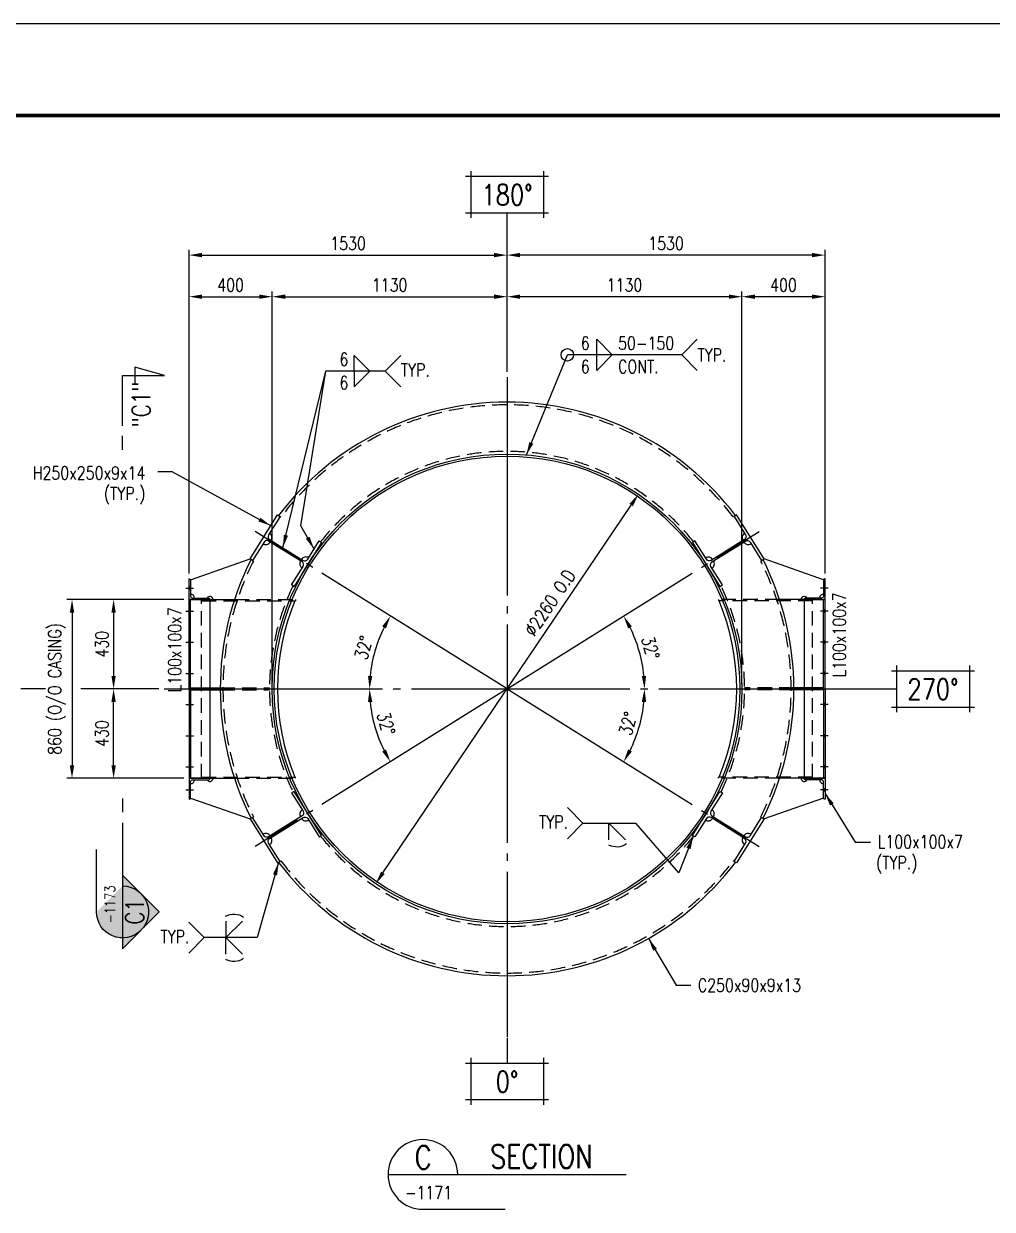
# Model space of a CAD drawing. Header units: millimetres. Extents: x 0 to 134087, y -49114 to 20834.
# Drawn here: x 50003 to 54663, y -20612 to -14908 of the extents above; entities that cross this region are included whole.
import ezdxf
from ezdxf.enums import TextEntityAlignment as Align

# ---------------------------------------------------------------- set-up
doc = ezdxf.new("R2010")
doc.units = ezdxf.units.MM
doc.header["$LTSCALE"] = 35
doc.linetypes.add('JNK-CENTER', pattern=[34, 30, -1.5, 1, -1.5])
doc.linetypes.add('JNK-HIDDEN', pattern=[3, 2, -1])
for name, color, linetype in [('CEN-R', 1, 'JNK-CENTER'), ('CON-C', 4, 'Continuous'), ('CON-G', 3, 'Continuous'), ('CON-W', 7, 'Continuous'), ('CON-Y', 2, 'Continuous'), ('Dim-W', 7, 'Continuous'), ('HID-Y', 2, 'JNK-HIDDEN'), ('HL', 7, 'Continuous'), ('STL-OBJT', 7, 'Continuous'), ('TXT-Y', 2, 'Continuous'), ('TXTT-C', 4, 'Continuous')]:
    doc.layers.add(name, color=color, linetype=linetype)
doc.styles.add('SIMPLEX', font='simplex.shx', dxfattribs={"width": 0.8})
doc.dimstyles.new('DIM25', dxfattribs={"dimscale": 25, "dimtxt": 2.5, "dimasz": 2.5, "dimexe": 1, "dimexo": 1, "dimgap": 1, "dimtad": 1, "dimdec": 1, "dimdsep": 46, "dimtxsty": 'SIMPLEX', "dimcen": 0, "dimclrt": 2, "dimazin": 2, "dimtfac": 1, "dimtdec": 1, "dimtix": 1, "dimtmove": 2, "dimatfit": 0, "dimfxl": 0.18, "dimtolj": 1, "dimtzin": 0, "dimarcsym": 0})

# ---------------------------------------------------------------- blocks, each defined once
blk = doc.blocks.new('TITLE')
at = {"color": 7}
blk.add_line((841, 594.8536585365848), (0, 594.8536585365848), dxfattribs=at)
at = {"color": 7, "const_width": 0.7073170731707307}
blk.add_lwpolyline([(823.3170731707312, 577.1707317073162), (27.93902439025055, 577.1707317073162)], dxfattribs=at)
blk = doc.blocks.new('weld-sy6')
blk.add_lwpolyline([(0, -3.2), (0, 0), (3.2, -3.2)])
blk.add_arc((1.532354754999237, -1.190844756525721), 3.356052541206637, 242.2166606536714, 304.6400764640384)
blk = doc.blocks.new('NORTH-AG')
at = {"layer": 'CON-Y'}
for p, q in [((-8, 3.5), (8, 3.5)), ((-6.999999999999996, 4.5), (-6.999999999999996, -4.5)), ((7.000000000000007, 4.500000000000002), (7, -4.5)), ((-8, -3.499999999999999), (8, -3.5))]:
    blk.add_line(p, q, dxfattribs=at)
at = {"layer": 'CON-C', "style": 'SIMPLEX', "width": 0.8}
blk.add_attdef('0', text='', height=4, dxfattribs=at).set_placement((0, -2.06), align=Align.CENTER)
blk = doc.blocks.new('SECTITLE')
at = {"layer": 'CON-G'}
for p, q in [((-1.7, 0), (44.09999999999997, 0)), ((4.999999999999999, -6.7), (20.85999999999999, -6.7))]:
    blk.add_line(p, q, dxfattribs=at)
blk.add_arc((5, 0), 6.7, 0, 270, dxfattribs=at)
at = {"layer": 'CON-C', "style": 'SIMPLEX', "width": 0.8}
for tag, p in [('A', (5.060000000000002, 1.039999999999964)), ('ELEVATION', (27.83000000000001, 1.22))]:
    blk.add_attdef(tag, text='', height=4.5, dxfattribs=at).set_placement(p, align=Align.CENTER)
at = {"layer": 'CON-Y', "style": 'SIMPLEX', "width": 0.8}
blk.add_attdef('H0000-0000', (1.539999999999953, -4.720000000000033), '', height=2.5, dxfattribs=at)
blk.add_attdef('SCALE', text='', height=2.5, dxfattribs=at).set_placement((44.90000000000001, -3.72), align=Align.RIGHT)
blk = doc.blocks.new('SECMARK3')
at = {"layer": 'CON-Y'}
h = blk.add_hatch(color=256, dxfattribs=at)
edge = h.paths.add_edge_path()
edge.add_line((14.75559885480128, -4.618527782440651e-14), (18.29113276073392, -3.535533905932771))
edge.add_arc((21.82666666666668, -4.685141163918161e-14), 5, 179.9999999999996, 224.9999999999998, ccw=False)
edge.add_line((16.82666666666668, -1.448670973532845e-14), (14.75559885480128, -4.618527782440651e-14))
edge = h.paths.add_edge_path()
edge.add_arc((21.82666666666668, -4.618527782440651e-14), 5, 179.9999999999996, 450)
h = blk.add_hatch(color=256, dxfattribs=at)
edge = h.paths.add_edge_path()
edge.add_line((28.89773447853207, -4.618527782440651e-14), (26.82666666666668, -4.2237748849338e-14))
edge.add_arc((21.82666666666668, -4.418687638008123e-14), 5, -44.99999999999977, 0, ccw=False)
edge.add_line((25.36220057259942, -3.535533905932772), (28.89773447853207, -4.618527782440651e-14))
h = blk.add_hatch(color=256, dxfattribs=at)
edge = h.paths.add_edge_path()
edge.add_line((21.82666666666668, -7.071067811865486), (25.36220057259942, -3.535533905932772))
edge.add_arc((21.82666666666668, -4.796163466380676e-14), 4.999999999999998, 224.9999999999998, 315.0000000000002, ccw=False)
edge.add_line((18.29113276073392, -3.535533905932771), (21.82666666666668, -7.071067811865486))
at = {"layer": 'CON-C'}
blk.add_line((0, 0), (2.633333333333308, 0), dxfattribs=at)
blk.add_lwpolyline([(4.666666666666639, 0), (28.89773447853207, -4.618527782440651e-14), (21.82666666666668, -7.071067811865486), (14.75559885480128, -4.618527782440651e-14)], dxfattribs=at)
at = {"layer": 'CON-Y'}
blk.add_line((21.82666666666668, 4.999999999999954), (9.823333333333341, 4.999999999999954), dxfattribs=at)
blk.add_arc((21.82666666666668, -4.618527782440651e-14), 5, 179.9999999999996, 90.00000000000001, dxfattribs=at)
at = {"layer": 'CON-C', "style": 'SIMPLEX', "width": 0.8}
blk.add_attdef('TAG', text='', height=3.5, dxfattribs=at).set_placement((21.80333333333334, -4.080000000000055), align=Align.CENTER)
at = {"layer": 'CON-Y', "style": 'SIMPLEX', "width": 0.8}
blk.add_attdef('H0000-0000', text='', height=2, dxfattribs=at).set_placement((24.52333333333334, 1.419999999999941), align=Align.RIGHT)
blk = doc.blocks.new('SECMARK2')
at = {"layer": 'TXTT-C'}
blk.add_line((0, 0), (-2.71666666666666, 0), dxfattribs=at)
blk.add_lwpolyline([(-4.666666666666639, 0), (-14.31666666666667, 0), (-14.31666666666667, 8.049999999999974), (-15.93333333333333, 2.383333333333345), (-12.6333333333333, 2.383333333333345)], dxfattribs=at)
at = {"layer": 'TXTT-C', "style": 'SIMPLEX', "width": 1.17}
blk.add_attdef('TAG', text='', height=3.5, dxfattribs=at).set_placement((-7.819999999999993, 1.360000000000057), align=Align.CENTER)
blk = doc.blocks.new('*D1166')
at = {"layer": 'DEFPOINTS', "color": 0, "transparency": 16777216}
for p in [(51115.68550919569, -17350.7292126664), (51712.1249496792, -17867.82726154416), (50678.39428669936, -18108.51376051983), (52328.39428669939, -18108.51376051984), (53978.39428669943, -18108.51376051984)]:
    blk.add_point(p, dxfattribs=at)
at = {"layer": 'Dim-W', "color": 0, "lineweight": -2, "transparency": 16777216}
blk.add_arc((52328.39428669939, -18108.51376051984), 661.6025140070665, 153.4146092726681, 174.5853907273337, dxfattribs=at)
at = {"layer": 'Dim-W', "color": 0, "transparency": 16777216}
for points in [[(51727.65937529493, -17807.32949592039), (51745.82878480934, -17817.52264733081), (51767.32353428339, -17757.91784308239)], [(51680.14892533559, -18046.57553792902), (51659.33884489298, -18045.59150045503), (51666.79177269233, -18108.51376051983)]]:
    blk.add_solid(points, dxfattribs=at)
at = {"layer": 'Dim-W', "color": 2, "transparency": 16777216, "insert": (51638.35016165137, -17910.64679169235), "char_height": 62.5, "attachment_point": 5, "rotation": 74.00000000000102, "style": 'SIMPLEX'}
blk.add_mtext('\\A1;32°', dxfattribs=at)
blk = doc.blocks.new('*D1167')
at = {"layer": 'DEFPOINTS', "color": 0, "transparency": 16777216}
for p in [(50678.39428669936, -18108.51376051983), (52328.39428669939, -18108.51376051983), (53978.39428669941, -18108.51376051983), (51678.22383627174, -18230.97302693616), (51115.68550919567, -18866.29830837327)]:
    blk.add_point(p, dxfattribs=at)
at = {"layer": 'Dim-W', "color": 0, "lineweight": -2, "transparency": 16777216}
blk.add_arc((52328.39428669939, -18108.51376051983), 661.6025140071037, 185.414609272666, 206.5853907273319, dxfattribs=at)
at = {"layer": 'Dim-W', "color": 0, "transparency": 16777216}
for points in [[(51659.33884489295, -18171.43602058463), (51680.14892533555, -18170.45198311064), (51666.79177269229, -18108.51376051983)], [(51745.8287848093, -18399.50487370887), (51727.6593752949, -18409.69802511929), (51767.32353428335, -18459.10967795729)]]:
    blk.add_solid(points, dxfattribs=at)
at = {"layer": 'Dim-W', "color": 2, "transparency": 16777216, "insert": (51746.49210244439, -18275.37152681792), "char_height": 62.5, "attachment_point": 5, "rotation": 285.999999999999, "style": 'SIMPLEX'}
blk.add_mtext('\\A1;32°', dxfattribs=at)
blk = doc.blocks.new('*D1168')
at = {"layer": 'DEFPOINTS', "color": 0, "transparency": 16777216}
for p in [(53541.10306420309, -17350.7292126664), (52978.56473712693, -17986.05449410352), (50678.39428669935, -18108.51376051983), (52328.39428669937, -18108.51376051983), (53978.39428669941, -18108.51376051983)]:
    blk.add_point(p, dxfattribs=at)
at = {"layer": 'Dim-W', "color": 0, "lineweight": -2, "transparency": 16777216}
blk.add_arc((52328.39428669938, -18108.51376051983), 661.6025140069943, 5.414609272666993, 26.58539072733103, dxfattribs=at)
at = {"layer": 'Dim-W', "color": 0, "transparency": 16777216}
for points in [[(52910.95978858938, -17817.52264733085), (52929.12919810379, -17807.32949592043), (52889.46503911533, -17757.91784308242)], [(52997.44972850572, -18045.59150045503), (52976.63964806312, -18046.57553792901), (52989.99680070638, -18108.51376051983)]]:
    blk.add_solid(points, dxfattribs=at)
at = {"layer": 'Dim-W', "color": 2, "transparency": 16777216, "insert": (53018.43841174735, -17910.64679169236), "char_height": 62.5, "attachment_point": 5, "rotation": 285.99999999999903, "style": 'SIMPLEX'}
blk.add_mtext('\\A1;32°', dxfattribs=at)
blk = doc.blocks.new('*D1169')
at = {"layer": 'DEFPOINTS', "color": 0, "transparency": 16777216}
for p in [(50678.39428669935, -18108.51376051983), (52328.39428669939, -18108.51376051983), (53978.39428669941, -18108.51376051983), (52944.66362371953, -18349.20025949549), (53541.10306420308, -18866.29830837327)]:
    blk.add_point(p, dxfattribs=at)
at = {"layer": 'Dim-W', "color": 0, "lineweight": -2, "transparency": 16777216}
blk.add_arc((52328.39428669939, -18108.51376051983), 661.6025140070159, 333.4146092726687, 354.5853907273332, dxfattribs=at)
at = {"layer": 'Dim-W', "color": 0, "transparency": 16777216}
for points in [[(52976.63964806314, -18170.45198311064), (52997.44972850574, -18171.43602058463), (52989.9968007064, -18108.51376051983)], [(52929.1291981038, -18409.69802511924), (52910.9597885894, -18399.50487370883), (52889.46503911535, -18459.10967795725)]]:
    blk.add_solid(points, dxfattribs=at)
at = {"layer": 'Dim-W', "color": 2, "transparency": 16777216, "insert": (52910.2964709543, -18275.37152681789), "char_height": 62.5, "attachment_point": 5, "rotation": 74.00000000000097, "style": 'SIMPLEX'}
blk.add_mtext('\\A1;32°', dxfattribs=at)
blk = doc.blocks.new('*D1170')
at = {"layer": 'DEFPOINTS', "color": 0, "transparency": 16777216}
for p in [(52960.47938679069, -17171.83429226909), (51696.30918660804, -19045.19322877061)]:
    blk.add_point(p, dxfattribs=at)
at = {"layer": 'Dim-W', "color": 0, "lineweight": -2, "transparency": 16777216}
blk.add_line((51731.26964568388, -18993.38573605763), (52925.51892771485, -17223.64178498208), dxfattribs=at)
at = {"layer": 'Dim-W', "color": 0, "transparency": 16777216}
for points in [[(52916.88434559602, -17217.81504180277), (52934.15350983367, -17229.46852816139), (52960.47938679069, -17171.83429226909)], [(51722.63506356505, -18987.55899287832), (51739.9042278027, -18999.21247923694), (51696.30918660804, -19045.19322877061)]]:
    blk.add_solid(points, dxfattribs=at)
at = {"layer": 'Dim-W', "color": 2, "transparency": 16777216, "insert": (52534.23029518775, -17693.31544233351), "char_height": 62.5, "attachment_point": 5, "rotation": 55.98794326650337, "style": 'SIMPLEX', "bg_fill": 3, "box_fill_scale": 1.1, "bg_fill_color": 256, "bg_fill_true_color": 13158600, "bg_fill_transparency": 0}
blk.add_mtext('\\A1;∅2260 O.D', dxfattribs=at)
blk = doc.blocks.new('*D1171')
at = {"layer": 'DEFPOINTS', "color": 0, "transparency": 16777216}
for p in [(51198.3942866994, -16221.2436926828), (50798.39428669939, -17578.51376051983), (51198.3942866994, -18108.51376051983)]:
    blk.add_point(p, dxfattribs=at)
at = {"layer": 'Dim-W', "color": 0, "lineweight": -2, "transparency": 16777216}
for p, q in [((50798.39428669939, -17553.51376051983), (50798.39428669939, -16196.2436926828)), ((51198.3942866994, -18083.51376051983), (51198.3942866994, -16196.2436926828)), ((50860.89428669939, -16221.2436926828), (51135.8942866994, -16221.2436926828))]:
    blk.add_line(p, q, dxfattribs=at)
at = {"layer": 'Dim-W', "color": 0, "transparency": 16777216}
for points in [[(50860.89428669939, -16210.82702601614), (50860.89428669939, -16231.66035934947), (50798.39428669939, -16221.2436926828)], [(51135.8942866994, -16210.82702601614), (51135.8942866994, -16231.66035934947), (51198.3942866994, -16221.2436926828)]]:
    blk.add_solid(points, dxfattribs=at)
at = {"layer": 'Dim-W', "color": 2, "transparency": 16777216, "insert": (50998.39428669939, -16164.9936926828), "char_height": 62.5, "attachment_point": 5, "style": 'SIMPLEX'}
blk.add_mtext('\\A1;400', dxfattribs=at)
blk = doc.blocks.new('*D1172')
at = {"layer": 'DEFPOINTS', "color": 0, "transparency": 16777216}
for p in [(51198.3942866994, -16221.2436926828), (52328.39428669939, -16221.2436926828), (52328.39428669939, -16608.51376051985)]:
    blk.add_point(p, dxfattribs=at)
at = {"layer": 'Dim-W', "color": 0, "lineweight": -2, "transparency": 16777216}
for p, q in [((52328.39428669939, -16583.51376051985), (52328.39428669939, -16196.2436926828)), ((51260.8942866994, -16221.2436926828), (52265.89428669939, -16221.2436926828))]:
    blk.add_line(p, q, dxfattribs=at)
at = {"layer": 'Dim-W', "color": 0, "transparency": 16777216}
for points in [[(51260.8942866994, -16210.82702601614), (51260.8942866994, -16231.66035934947), (51198.3942866994, -16221.2436926828)], [(52265.89428669939, -16210.82702601614), (52265.89428669939, -16231.66035934947), (52328.39428669939, -16221.2436926828)]]:
    blk.add_solid(points, dxfattribs=at)
at = {"layer": 'Dim-W', "color": 2, "transparency": 16777216, "insert": (51763.39428669939, -16164.9936926828), "char_height": 62.5, "attachment_point": 5, "style": 'SIMPLEX'}
blk.add_mtext('\\A1;1130', dxfattribs=at)
blk = doc.blocks.new('*D1173')
at = {"layer": 'DEFPOINTS', "color": 0, "transparency": 16777216}
for p in [(53458.39428669938, -16221.2436926828), (53858.39428669939, -17578.51376051983), (53458.39428669938, -18108.51376051983)]:
    blk.add_point(p, dxfattribs=at)
at = {"layer": 'Dim-W', "color": 0, "lineweight": -2, "transparency": 16777216}
for p, q in [((53458.39428669938, -18083.51376051983), (53458.39428669938, -16196.2436926828)), ((53858.39428669939, -17553.51376051983), (53858.39428669939, -16196.2436926828)), ((53795.89428669939, -16221.2436926828), (53520.89428669938, -16221.2436926828))]:
    blk.add_line(p, q, dxfattribs=at)
at = {"layer": 'Dim-W', "color": 0, "transparency": 16777216}
for points in [[(53520.89428669938, -16210.82702601614), (53520.89428669938, -16231.66035934947), (53458.39428669938, -16221.2436926828)], [(53795.89428669939, -16210.82702601614), (53795.89428669939, -16231.66035934947), (53858.39428669939, -16221.2436926828)]]:
    blk.add_solid(points, dxfattribs=at)
at = {"layer": 'Dim-W', "color": 2, "transparency": 16777216, "insert": (53658.39428669939, -16164.9936926828), "char_height": 62.5, "attachment_point": 5, "style": 'SIMPLEX'}
blk.add_mtext('\\A1;400', dxfattribs=at)
blk = doc.blocks.new('*D1174')
at = {"layer": 'DEFPOINTS', "color": 0, "transparency": 16777216}
for p in [(52328.39428669939, -16221.2436926828), (53458.39428669938, -16221.2436926828), (52328.39428669939, -16608.51376051985)]:
    blk.add_point(p, dxfattribs=at)
at = {"layer": 'Dim-W', "color": 0, "lineweight": -2, "transparency": 16777216}
for p, q in [((52328.39428669939, -16583.51376051985), (52328.39428669939, -16196.2436926828)), ((53395.89428669938, -16221.2436926828), (52390.89428669939, -16221.2436926828))]:
    blk.add_line(p, q, dxfattribs=at)
at = {"layer": 'Dim-W', "color": 0, "transparency": 16777216}
for points in [[(52390.89428669939, -16210.82702601614), (52390.89428669939, -16231.66035934947), (52328.39428669939, -16221.2436926828)], [(53395.89428669938, -16210.82702601614), (53395.89428669938, -16231.66035934947), (53458.39428669938, -16221.2436926828)]]:
    blk.add_solid(points, dxfattribs=at)
at = {"layer": 'Dim-W', "color": 2, "transparency": 16777216, "insert": (52893.39428669939, -16164.9936926828), "char_height": 62.5, "attachment_point": 5, "style": 'SIMPLEX'}
blk.add_mtext('\\A1;1130', dxfattribs=at)
blk = doc.blocks.new('*D1175')
at = {"layer": 'DEFPOINTS', "color": 0, "transparency": 16777216}
for p in [(52328.39428669939, -16021.2436926828), (50798.39428669939, -16221.2436926828), (52328.39428669939, -16221.2436926828)]:
    blk.add_point(p, dxfattribs=at)
at = {"layer": 'Dim-W', "color": 0, "lineweight": -2, "transparency": 16777216}
for p, q in [((50798.39428669939, -16196.2436926828), (50798.39428669939, -15996.2436926828)), ((50860.89428669939, -16021.2436926828), (52265.89428669939, -16021.2436926828)), ((52328.39428669939, -16196.2436926828), (52328.39428669939, -15996.2436926828))]:
    blk.add_line(p, q, dxfattribs=at)
at = {"layer": 'Dim-W', "color": 0, "transparency": 16777216}
for points in [[(50860.89428669939, -16010.82702601614), (50860.89428669939, -16031.66035934947), (50798.39428669939, -16021.2436926828)], [(52265.89428669939, -16010.82702601614), (52265.89428669939, -16031.66035934947), (52328.39428669939, -16021.2436926828)]]:
    blk.add_solid(points, dxfattribs=at)
at = {"layer": 'Dim-W', "color": 2, "transparency": 16777216, "insert": (51563.39428669939, -15964.9936926828), "char_height": 62.5, "attachment_point": 5, "style": 'SIMPLEX'}
blk.add_mtext('\\A1;1530', dxfattribs=at)
blk = doc.blocks.new('*D1176')
at = {"layer": 'DEFPOINTS', "color": 0, "transparency": 16777216}
for p in [(52328.39428669939, -16021.2436926828), (52328.39428669939, -16221.2436926828), (53858.39428669939, -16221.2436926828)]:
    blk.add_point(p, dxfattribs=at)
at = {"layer": 'Dim-W', "color": 0, "lineweight": -2, "transparency": 16777216}
for p, q in [((52328.39428669939, -16196.2436926828), (52328.39428669939, -15996.2436926828)), ((53795.89428669939, -16021.2436926828), (52390.89428669939, -16021.2436926828)), ((53858.39428669939, -16196.2436926828), (53858.39428669939, -15996.2436926828))]:
    blk.add_line(p, q, dxfattribs=at)
at = {"layer": 'Dim-W', "color": 0, "transparency": 16777216}
for points in [[(52390.89428669939, -16010.82702601614), (52390.89428669939, -16031.66035934947), (52328.39428669939, -16021.2436926828)], [(53795.89428669939, -16010.82702601614), (53795.89428669939, -16031.66035934947), (53858.39428669939, -16021.2436926828)]]:
    blk.add_solid(points, dxfattribs=at)
at = {"layer": 'Dim-W', "color": 2, "transparency": 16777216, "insert": (53093.39428669939, -15964.9936926828), "char_height": 62.5, "attachment_point": 5, "style": 'SIMPLEX'}
blk.add_mtext('\\A1;1530', dxfattribs=at)
blk = doc.blocks.new('*D1177')
at = {"layer": 'DEFPOINTS', "color": 0, "transparency": 16777216}
for p in [(50798.39428669936, -17678.51376051983), (50435.19725540851, -18108.51376051983), (50678.39428669936, -18108.51376051983)]:
    blk.add_point(p, dxfattribs=at)
at = {"layer": 'Dim-W', "color": 0, "lineweight": -2, "transparency": 16777216}
for p, q in [((50773.39428669936, -17678.51376051983), (50410.19725540851, -17678.51376051983)), ((50435.19725540851, -17741.01376051983), (50435.19725540851, -18046.01376051983)), ((50653.39428669936, -18108.51376051983), (50410.19725540851, -18108.51376051983))]:
    blk.add_line(p, q, dxfattribs=at)
at = {"layer": 'Dim-W', "color": 0, "transparency": 16777216}
for points in [[(50424.78058874184, -17741.01376051983), (50445.61392207517, -17741.01376051983), (50435.19725540851, -17678.51376051983)], [(50424.78058874184, -18046.01376051983), (50445.61392207517, -18046.01376051983), (50435.19725540851, -18108.51376051983)]]:
    blk.add_solid(points, dxfattribs=at)
at = {"layer": 'Dim-W', "color": 2, "transparency": 16777216, "insert": (50378.94725540852, -17893.51376051983), "char_height": 62.5, "attachment_point": 5, "rotation": 90, "style": 'SIMPLEX'}
blk.add_mtext('\\A1;430', dxfattribs=at)
blk = doc.blocks.new('*D1178')
at = {"layer": 'DEFPOINTS', "color": 0, "transparency": 16777216}
for p in [(50435.19725540851, -18108.51376051983), (50678.39428669936, -18108.51376051983), (50798.39428669936, -18538.51376051983)]:
    blk.add_point(p, dxfattribs=at)
at = {"layer": 'Dim-W', "color": 0, "lineweight": -2, "transparency": 16777216}
for p, q in [((50653.39428669936, -18108.51376051983), (50410.19725540851, -18108.51376051983)), ((50435.19725540851, -18476.01376051983), (50435.19725540851, -18171.01376051983)), ((50773.39428669936, -18538.51376051983), (50410.19725540851, -18538.51376051983))]:
    blk.add_line(p, q, dxfattribs=at)
at = {"layer": 'Dim-W', "color": 0, "transparency": 16777216}
for points in [[(50424.78058874184, -18171.01376051983), (50445.61392207517, -18171.01376051983), (50435.19725540851, -18108.51376051983)], [(50424.78058874184, -18476.01376051983), (50445.61392207517, -18476.01376051983), (50435.19725540851, -18538.51376051983)]]:
    blk.add_solid(points, dxfattribs=at)
at = {"layer": 'Dim-W', "color": 2, "transparency": 16777216, "insert": (50378.94725540852, -18323.51376051983), "char_height": 62.5, "attachment_point": 5, "rotation": 90, "style": 'SIMPLEX'}
blk.add_mtext('\\A1;430', dxfattribs=at)
blk = doc.blocks.new('*D1179')
at = {"layer": 'DEFPOINTS', "color": 0, "transparency": 16777216}
for p in [(50798.39428669936, -17678.51376051983), (50235.1972554085, -18538.51376051983), (50798.39428669939, -18538.51376051983)]:
    blk.add_point(p, dxfattribs=at)
at = {"layer": 'Dim-W', "color": 0, "lineweight": -2, "transparency": 16777216}
for p, q in [((50773.39428669936, -17678.51376051983), (50210.1972554085, -17678.51376051983)), ((50235.1972554085, -17741.01376051983), (50235.1972554085, -18476.01376051983)), ((50773.39428669939, -18538.51376051983), (50210.1972554085, -18538.51376051983))]:
    blk.add_line(p, q, dxfattribs=at)
at = {"layer": 'Dim-W', "color": 0, "transparency": 16777216}
for points in [[(50224.78058874184, -17741.01376051983), (50245.61392207516, -17741.01376051983), (50235.1972554085, -17678.51376051983)], [(50224.78058874184, -18476.01376051983), (50245.61392207516, -18476.01376051983), (50235.1972554085, -18538.51376051983)]]:
    blk.add_solid(points, dxfattribs=at)
at = {"layer": 'Dim-W', "color": 2, "transparency": 16777216, "insert": (50162.57820778946, -18108.51376051983), "char_height": 62.5, "attachment_point": 5, "rotation": 90, "style": 'SIMPLEX'}
blk.add_mtext('\\A1;860 {\\A0;(O/O CASING)}', dxfattribs=at)

msp = doc.modelspace()

# ---------------------------------------------------------------- linework, layer by layer
msp.add_lwpolyline([(52759.95272910844, -16426.0957798833), (52834.95272910844, -16501.0957798833), (52759.95272910844, -16576.0957798833)], close=True)
at = {"layer": 'CEN-R'}
for p, q in [((52328.39428669939, -16021.2436926828), (52328.39428669939, -15917.0613500763)), ((52328.39428669939, -16608.51376051985), (52328.39428669939, -19608.51376051983)), ((52328.39428669939, -18108.51376051983), (51115.68550919568, -17350.7292126664)), ((52328.39428669939, -18108.51376051983), (53541.1030642031, -17350.7292126664)), ((50783.39428669939, -17623.51376051983), (50820.39428669939, -17623.51376051983)), ((53873.39428669939, -17623.51376051983), (53836.39428669939, -17623.51376051983)), ((50783.39428669936, -17733.51376051982), (50820.39428669936, -17733.51376051982)), ((53873.39428669942, -17733.51376051982), (53836.39428669942, -17733.51376051982)), ((50783.39428669936, -17883.5137605198), (50820.39428669936, -17883.5137605198)), ((53873.39428669942, -17883.5137605198), (53836.39428669942, -17883.5137605198)), ((50783.39428669936, -18033.51376051979), (50820.39428669936, -18033.51376051979)), ((53873.39428669942, -18033.51376051979), (53836.39428669942, -18033.51376051979)), ((50106.84665787942, -18108.51376051984), (49988.29180729762, -18108.51376051984)), ((50417.2681870939, -18108.51376051984), (50277.38311772852, -18108.51376051984)), ((50678.39428669936, -18108.51376051983), (53978.39428669942, -18108.51376051983)), ((52328.39428669939, -18108.51376051983), (51115.68550919568, -18866.29830837327)), ((52328.39428669939, -18108.51376051983), (53541.1030642031, -18866.29830837327)), ((53978.39428669942, -18108.51376051984), (54102.88814645138, -18108.51376051984)), ((50783.39428669936, -18183.51376051988), (50820.39428669936, -18183.51376051988)), ((53873.39428669942, -18183.51376051988), (53836.39428669942, -18183.51376051988)), ((50783.39428669936, -18333.51376051986), (50820.39428669936, -18333.51376051986)), ((53873.39428669942, -18333.51376051986), (53836.39428669942, -18333.51376051986)), ((50783.39428669936, -18483.51376051985), (50820.39428669936, -18483.51376051985)), ((53873.39428669942, -18483.51376051985), (53836.39428669942, -18483.51376051985)), ((50783.39428669939, -18593.51376051985), (50820.39428669939, -18593.51376051985)), ((53873.39428669939, -18593.51376051985), (53836.39428669939, -18593.51376051985)), ((52328.39428669974, -19605.76944536428), (52328.39428669974, -19783.04261977001))]:
    msp.add_line(p, q, dxfattribs=at)
at = {"layer": 'CON-G'}
for p, q in [((51236.20049537883, -17278.63803355776), (51240.2092749625, -17281.14299705816)), ((53420.58807801994, -17278.63803355776), (53416.57929843628, -17281.14299705816)), ((50805.39428669939, -17583.51376051983), (51091.84800597435, -17483.23118789762)), ((51103.72067932054, -17490.65005759688), (51107.72945890421, -17493.15502109727)), ((53553.06789407824, -17490.65005759688), (53549.05911449457, -17493.15502109727)), ((53851.39428669939, -17583.51376051983), (53564.94056742443, -17483.23118789762)), ((50798.39428669939, -17678.51376051978), (51017.09721890737, -17678.51376051979)), ((50798.39428669936, -18108.51376051983), (50798.39428669936, -17678.51376051983)), ((50805.39428669939, -18108.51376051984), (50805.39428669939, -17678.51376051983)), ((50898.39428669939, -17678.51376051983), (50898.39428669939, -18538.51376051983)), ((53858.39428669939, -17678.51376051978), (53639.69135449141, -17678.51376051979)), ((53758.39428669939, -17678.51376051983), (53758.39428669939, -18538.51376051983)), ((53851.39428669939, -18108.51376051984), (53851.39428669939, -17678.51376051983)), ((53858.39428669942, -18108.51376051983), (53858.39428669942, -17678.51376051983)), ((50798.39428669936, -18108.51376051983), (50798.39428669936, -18538.51376051983)), ((50805.39428669939, -18103.51376051983), (50948.40334470014, -18103.51376051984)), ((50805.39428669939, -18108.51376051983), (50805.39428669939, -18538.51376051984)), ((50805.39428669939, -18113.51376051984), (50948.40334470014, -18113.51376051983)), ((53851.39428669939, -18103.51376051983), (53708.38522869864, -18103.51376051984)), ((53851.39428669939, -18113.51376051984), (53708.38522869864, -18113.51376051983)), ((53851.39428669939, -18108.51376051983), (53851.39428669939, -18538.51376051984)), ((53858.39428669942, -18108.51376051983), (53858.39428669942, -18538.51376051983)), ((50798.39428669939, -18538.51376051988), (51017.09721890738, -18538.5137605199)), ((53858.39428669939, -18538.51376051988), (53639.6913544914, -18538.5137605199)), ((50805.39428669939, -18633.51376051983), (51091.84800597435, -18733.79633314205)), ((53851.39428669939, -18633.51376051983), (53564.94056742443, -18733.79633314205)), ((51103.72067932054, -18726.37746344279), (51107.72945890421, -18723.8724999424)), ((53553.06789407824, -18726.37746344279), (53549.05911449457, -18723.8724999424)), ((51236.20049537883, -18938.3894874819), (51240.2092749625, -18935.88452398151)), ((53420.58807801994, -18938.3894874819), (53416.57929843628, -18935.88452398151))]:
    msp.add_line(p, q, dxfattribs=at)
for points in [[(51303.86003001346, -17615.7110039559), (51291.98735666727, -17608.29213425664), (51347.36391977964, -17519.6711082083, 0.414213562373095), (51342.27385846886, -17497.62363044206), (51181.14472019914, -17396.93897023776, 0.414213562373095), (51159.09724243289, -17402.02903154853), (51103.72067932054, -17490.65005759688), (51091.84800597435, -17483.23118789762), (51224.32782203265, -17271.21916385851), (51236.20049537883, -17278.63803355777), (51180.82393226646, -17367.25905960612, 0.414213562373095), (51185.91399357724, -17389.30653737235), (51347.04313184697, -17489.99119757665, 0.4142135623730949), (51369.0906096132, -17484.90113626588), (51424.46717272557, -17396.28011021753), (51436.33984607176, -17403.69897991679)], [(53352.92854338532, -17615.7110039559), (53364.80121673151, -17608.29213425664), (53309.42465361914, -17519.6711082083, -0.414213562373095), (53314.51471492992, -17497.62363044206), (53475.64385319964, -17396.93897023776, -0.414213562373095), (53497.69133096588, -17402.02903154853), (53553.06789407824, -17490.65005759688), (53564.94056742443, -17483.23118789762), (53432.46075136613, -17271.21916385851), (53420.58807801995, -17278.63803355777), (53475.96464113232, -17367.25905960612, -0.414213562373095), (53470.87457982154, -17389.30653737235), (53309.74544155181, -17489.99119757665, -0.4142135623730949), (53287.69796378558, -17484.90113626588), (53232.32140067321, -17396.28011021753), (53220.44872732702, -17403.69897991679)], [(50798.39428669939, -17678.51376051983), (50798.39428669939, -17578.51376051983), (50800.39428669939, -17578.51376051983, -0.4142135623730951), (50805.39428669939, -17583.51376051983), (50805.39428669939, -17661.51376051983, 0.4142135623730949), (50815.39428669939, -17671.51376051983), (50893.39428669939, -17671.51376051983, -0.4142135623730951), (50898.39428669939, -17676.51376051983), (50898.39428669939, -17678.51376051983)], [(53858.39428669939, -17678.51376051983), (53858.39428669939, -17578.51376051983), (53856.39428669939, -17578.51376051983, 0.4142135623730951), (53851.39428669939, -17583.51376051983), (53851.39428669939, -17661.51376051983, -0.4142135623730949), (53841.39428669939, -17671.51376051983), (53763.39428669939, -17671.51376051983, 0.4142135623730951), (53758.39428669939, -17676.51376051983), (53758.39428669939, -17678.51376051983)], [(50798.39428669939, -18538.51376051983), (50798.39428669939, -18638.51376051983), (50800.39428669939, -18638.51376051983, 0.4142135623730951), (50805.39428669939, -18633.51376051983), (50805.39428669939, -18555.51376051983, -0.4142135623730949), (50815.39428669939, -18545.51376051983), (50893.39428669939, -18545.51376051983, 0.4142135623730951), (50898.39428669939, -18540.51376051983), (50898.39428669939, -18538.51376051983)], [(53858.39428669939, -18538.51376051983), (53858.39428669939, -18638.51376051983), (53856.39428669939, -18638.51376051983, -0.4142135623730951), (53851.39428669939, -18633.51376051983), (53851.39428669939, -18555.51376051983, 0.4142135623730949), (53841.39428669939, -18545.51376051983), (53763.39428669939, -18545.51376051983, -0.4142135623730951), (53758.39428669939, -18540.51376051983), (53758.39428669939, -18538.51376051983)], [(51303.86003001346, -18601.31651708376), (51291.98735666727, -18608.73538678302), (51347.36391977964, -18697.35641283137, -0.414213562373095), (51342.27385846886, -18719.4038905976), (51181.14472019914, -18820.08855080191, -0.414213562373095), (51159.09724243289, -18814.99848949113), (51103.72067932054, -18726.37746344278), (51091.84800597435, -18733.79633314205), (51224.32782203265, -18945.80835718116), (51236.20049537883, -18938.38948748189), (51180.82393226646, -18849.76846143354, -0.414213562373095), (51185.91399357724, -18827.72098366731), (51347.04313184697, -18727.03632346301, -0.4142135623730949), (51369.0906096132, -18732.12638477379), (51424.46717272557, -18820.74741082214), (51436.33984607176, -18813.32854112287)], [(53352.92854338532, -18601.31651708376), (53364.80121673151, -18608.73538678302), (53309.42465361914, -18697.35641283137, 0.414213562373095), (53314.51471492992, -18719.4038905976), (53475.64385319964, -18820.08855080191, 0.414213562373095), (53497.69133096588, -18814.99848949113), (53553.06789407824, -18726.37746344278), (53564.94056742443, -18733.79633314205), (53432.46075136613, -18945.80835718116), (53420.58807801995, -18938.38948748189), (53475.96464113232, -18849.76846143354, 0.414213562373095), (53470.87457982154, -18827.72098366731), (53309.74544155181, -18727.03632346301, 0.4142135623730949), (53287.69796378558, -18732.12638477379), (53232.32140067321, -18820.74741082214), (53220.44872732702, -18813.32854112287)]]:
    msp.add_lwpolyline(points, format="xyb", close=True, dxfattribs=at)
for radius in [1129.999999999991, 1119.999999999991]:
    msp.add_circle((52328.39428669939, -18108.51376051983), radius, dxfattribs=at)
for centre, radius, start, end in [((52328.39428669939, -18108.51376051983), 1379.999999999991, 37.19695825788725, 142.8030417421128), ((51172.34522403876, -17380.82782914461), 25, 328.0000000000268, 57.99999999991628), ((53484.44334936002, -17380.82782914461), 25, 121.9999999996197, 211.9999999999733), ((51167.57595066064, -17388.46026201003), 25, 237.9999999999163, 328.0000000000268), ((53489.21262273814, -17388.46026201003), 25, 211.9999999999733, 301.9999999996197), ((52328.39428669939, -18108.51376051983), 1379.999999999991, 153.1969582577713, 206.8030417422287), ((51355.84262800737, -17506.10233866979), 25, 148.0000000000267, 237.9999999999163), ((51360.61190138548, -17498.46990580438), 25, 57.99999999991628, 148.0000000000267), ((53296.1766720133, -17498.46990580438), 25, 31.99999999997327, 121.9999999996197), ((53300.94594539141, -17506.10233866979), 25, 301.9999999996197, 31.99999999997327), ((52328.39428669939, -18108.51376051983), 1379.999999999991, 333.1969582579574, 26.80304174204266), ((50808.32321888753, -17668.5848283317), 15, 348.7399621723079, 101.2600378276515), ((50898.39428669939, -17678.51376051983), 15, 0, 152.181860715034), ((53758.39428669939, -17678.51376051983), 15, 27.81813928496597, 180), ((53848.46535451125, -17668.5848283317), 15, 78.73996217234853, 191.2600378276922), ((52328.39428669939, -18108.51376051983), 1104.999999999991, 157.4362959253488, 202.5637040746512), ((52328.39428669939, -18108.51376051983), 1104.999999999991, 337.4362959253488, 22.56370407465123), ((50898.39428669939, -18538.51376051983), 15, 207.818139284966, 0), ((53758.39428669939, -18538.51376051983), 15, 180, 332.181860715034), ((50808.32321888753, -18548.44269270797), 15, 258.7399621723485, 11.26003782769217), ((53848.46535451125, -18548.44269270797), 15, 168.7399621723079, 281.2600378276515), ((51355.84262800737, -18710.92518236987), 25, 122.0000000000837, 211.9999999999733), ((53300.94594539141, -18710.92518236987), 25, 328.0000000000268, 57.99999999991628), ((51360.61190138548, -18718.5576152353), 25, 211.9999999999733, 302.0000000000837), ((53296.1766720133, -18718.5576152353), 25, 237.9999999999163, 328.0000000000268), ((51167.57595066064, -18828.56725902963), 25, 31.99999999997327, 122.0000000000837), ((51172.34522403876, -18836.19969189506), 25, 302.0000000000837, 31.99999999997327), ((53484.44334936002, -18836.19969189506), 25, 148.0000000000267, 237.9999999999163), ((53489.21262273814, -18828.56725902963), 25, 57.99999999991628, 148.0000000000267), ((52328.39428669939, -18108.51376051983), 1379.999999999991, 217.1969582578872, 322.8030417421127)]:
    msp.add_arc(centre, radius, start, end, dxfattribs=at)
at = {"layer": 'CON-W'}
msp.add_line((53168.83163977129, -16501.0957798833), (52618.69857073545, -16501.0957798833), dxfattribs=at)
for points in [[(53243.83163977129, -16576.0957798833), (53168.83163977129, -16501.0957798833), (53243.83163977129, -16426.0957798833)], [(51593.01994591928, -16579.24468026398), (51593.01994591928, -16504.24468026398), (51668.01994591928, -16579.24468026398)], [(51816.6810587559, -16504.24468026398), (51741.6810587559, -16579.24468026398), (51816.6810587559, -16654.24468026398)], [(51593.01994591928, -16579.24468026398), (51593.01994591928, -16654.24468026398), (51668.01994591928, -16579.24468026398)], [(50796.68545855144, -19230.17206272701), (50871.68545855144, -19305.17206272701), (50796.68545855144, -19380.17206272701)]]:
    msp.add_lwpolyline(points, dxfattribs=at)
at = {"layer": 'CON-Y'}
for p, q in [((52328.39428669939, -15917.0613500763), (52328.39428669939, -15817.0613500763)), ((54102.88814645138, -18108.51376051984), (54202.88814645118, -18108.51376051971)), ((52328.39428669974, -19786.43985012531), (52328.39428669959, -19908.80385675911))]:
    msp.add_line(p, q, dxfattribs=at)
at = {"layer": 'Dim-W'}
msp.add_line((51741.6810587559, -16579.24468026398), (51456.25066559548, -16579.24468026398), dxfattribs=at)
at = {"layer": 'Dim-W', "ltscale": 0.5}
for points in [[(50805.39428669942, -17614.51376051983), (50798.39428669939, -17614.51376051983), (50805.39428669942, -17632.51376051983), (50798.39428669939, -17632.51376051983)], [(53851.39428669936, -17614.51376051983), (53858.39428669939, -17614.51376051983), (53851.39428669936, -17632.51376051983), (53858.39428669939, -17632.51376051983)], [(50805.39428669939, -17724.51376051982), (50798.39428669936, -17724.51376051982), (50805.39428669939, -17742.51376051982), (50798.39428669936, -17742.51376051982)], [(53851.39428669939, -17724.51376051982), (53858.39428669942, -17724.51376051982), (53851.39428669939, -17742.51376051982), (53858.39428669942, -17742.51376051982)], [(50805.39428669939, -17874.5137605198), (50798.39428669936, -17874.5137605198), (50805.39428669939, -17892.5137605198), (50798.39428669936, -17892.5137605198)], [(53851.39428669939, -17874.5137605198), (53858.39428669942, -17874.5137605198), (53851.39428669939, -17892.5137605198), (53858.39428669942, -17892.5137605198)], [(50805.39428669939, -18024.51376051979), (50798.39428669936, -18024.51376051979), (50805.39428669939, -18042.51376051979), (50798.39428669936, -18042.51376051979)], [(53851.39428669939, -18024.51376051979), (53858.39428669942, -18024.51376051979), (53851.39428669939, -18042.51376051979), (53858.39428669942, -18042.51376051979)], [(50805.39428669939, -18192.51376051988), (50798.39428669936, -18192.51376051988), (50805.39428669939, -18174.51376051988), (50798.39428669936, -18174.51376051988)], [(53851.39428669939, -18192.51376051988), (53858.39428669942, -18192.51376051988), (53851.39428669939, -18174.51376051988), (53858.39428669942, -18174.51376051988)], [(50805.39428669939, -18342.51376051986), (50798.39428669936, -18342.51376051986), (50805.39428669939, -18324.51376051986), (50798.39428669936, -18324.51376051986)], [(53851.39428669939, -18342.51376051986), (53858.39428669942, -18342.51376051986), (53851.39428669939, -18324.51376051986), (53858.39428669942, -18324.51376051986)], [(50805.39428669939, -18492.51376051985), (50798.39428669936, -18492.51376051985), (50805.39428669939, -18474.51376051985), (50798.39428669936, -18474.51376051985)], [(53851.39428669939, -18492.51376051985), (53858.39428669942, -18492.51376051985), (53851.39428669939, -18474.51376051985), (53858.39428669942, -18474.51376051985)], [(50805.39428669942, -18602.51376051985), (50798.39428669939, -18602.51376051985), (50805.39428669942, -18584.51376051985), (50798.39428669939, -18584.51376051985)], [(53851.39428669936, -18602.51376051985), (53858.39428669939, -18602.51376051985), (53851.39428669936, -18584.51376051985), (53858.39428669939, -18584.51376051985)]]:
    msp.add_solid(points, dxfattribs=at)
at = {"layer": 'HID-Y'}
for p, q in [((50858.39428669939, -18538.51376051984), (50858.39428669939, -17678.51376051983)), ((51017.09721890737, -17678.51376051979), (51310.49203206, -17678.5137605198)), ((51310.49203206, -17678.5137605198), (51310.49203206, -17684.5137605198)), ((53639.69135449141, -17678.51376051979), (53346.29654133878, -17678.5137605198)), ((53346.29654133878, -17678.5137605198), (53346.29654133878, -17684.5137605198)), ((53798.39428669939, -18538.51376051984), (53798.39428669939, -17678.51376051983)), ((50858.39428669939, -17684.51376051978), (51310.49203206, -17684.51376051979)), ((53798.39428669939, -17684.51376051978), (53346.29654133878, -17684.51376051979)), ((50948.40334470014, -18103.51376051984), (51185.4052228847, -18103.51376051983)), ((50948.40334470014, -18113.51376051983), (51185.4052228847, -18113.51376051983)), ((53708.38522869864, -18103.51376051984), (53471.38335051408, -18103.51376051983)), ((53708.38522869864, -18113.51376051983), (53471.38335051408, -18113.51376051983)), ((50858.39428669939, -18532.51376051988), (51310.49203206001, -18532.51376051988)), ((51017.09721890738, -18538.5137605199), (51310.49203206003, -18538.51376051991)), ((51282.01600971103, -18538.51376051991), (51282.01600971102, -18538.51376051991)), ((51310.49203206002, -18538.51376051988), (51310.49203206001, -18532.51376051988)), ((53798.39428669939, -18532.51376051988), (53346.29654133876, -18532.51376051988)), ((53346.29654133876, -18538.51376051988), (53346.29654133876, -18532.51376051988)), ((53639.6913544914, -18538.5137605199), (53346.29654133875, -18538.51376051991)), ((53374.77256368774, -18538.51376051991), (53374.77256368776, -18538.51376051991))]:
    msp.add_line(p, q, dxfattribs=at)
for radius, start, end in [(1366.999999999991, 37.24651862418605, 142.7534813758139), (1142.999999999991, 38.27850035322977, 141.7214996467702), (1366.999999999991, 153.2465186243482, 206.7534813756518), (1366.999999999991, 333.2465186243482, 26.75348137565181), (1142.999999999991, 154.278500353072, 205.721499646928), (1142.999999999991, 334.278500353072, 25.72149964692794), (1142.999999999991, 218.2785003532298, 321.7214996467702), (1366.999999999991, 217.2465186241861, 322.753481375814)]:
    msp.add_arc((52328.39428669939, -18108.51376051983), radius, start, end, dxfattribs=at)
at = {"layer": 'STL-OBJT'}
for p, q in [((50717.53222557629, -17063.60377438779), (50647.42333368417, -17063.6037743878)), ((52693.45436798763, -18753.89997786599), (52947.96472783589, -18753.89997786599)), ((54003.19584586244, -18845.77617312074), (54077.81941367424, -18845.77617312074)), ((51126.1958183997, -19305.17206272701), (50871.68545855144, -19305.17206272701)), ((53142.02372417907, -19534.0818052799), (53212.13261607119, -19534.08180527992))]:
    msp.add_line(p, q, dxfattribs=at)
msp.add_circle((52618.69857073552, -16501.09577988344), 29.99925, dxfattribs=at)

# ---------------------------------------------------------------- block references
at = {"linetype": 'ByBlock', "xscale": 24.99999999749996, "yscale": 24.99999999749996, "zscale": 24.99999999749996}
msp.add_blockref('TITLE', (37506.45757579867, -29779.1803487401), dxfattribs=at)
at = {"layer": 'CON-C'}
ref = msp.add_blockref('SECMARK3', (50478.24387302913, -18635.69841044878), dxfattribs=dict(at, xscale=-25, yscale=25, zscale=25, rotation=90))
ref.add_attrib('TAG', 'C1', dxfattribs={"height": 87.5, "rotation": 90, "style": 'SIMPLEX', "width": 0.8000000000000002}).set_placement((50580.24387302915, -19180.78174378211), align=Align.CENTER)
ref.add_attrib('H0000-0000', '-1173', dxfattribs={"layer": 'CON-Y', "height": 50, "rotation": 90, "style": 'SIMPLEX', "width": 0.8}).set_placement((50442.74387302915, -19054.49602949642), align=Align.RIGHT)
at = {"layer": 'CON-Y', "xscale": 25, "yscale": 25, "zscale": 25}
for p, values in [((52328.39428669939, -15729.5613500763), {'0': '180%%D'}), ((54377.88814645118, -18108.51376052067), {'0': '270%%D'}), ((52328.39428669959, -19996.30385675911), {'0': '0%%D'})]:
    msp.add_blockref('NORTH-AG', p, dxfattribs=at).add_auto_attribs(values)
at = {"layer": 'HL'}
ref = msp.add_blockref('SECMARK2', (50478.24387302913, -16958.49480943318), dxfattribs=dict(at, xscale=25.00000000001819, yscale=25, zscale=25, rotation=270))
ref.add_attrib('TAG', '"C1"', (50611.91053969572, -16849.28229476111), dxfattribs={"layer": 'CON-C', "height": 87.5, "rotation": 90, "style": 'SIMPLEX', "width": 0.8000000000000002})
at = {"layer": 'HL', "xscale": 25, "yscale": 25, "zscale": 25}
msp.add_blockref('SECTITLE', (51798.39428669939, -20444.56569499519), dxfattribs=at).add_auto_attribs({'H0000-0000': '-1171', 'A': 'C', 'ELEVATION': 'SECTION'})
at = {"layer": 'STL-OBJT', "xscale": 25, "yscale": 25, "zscale": 25}
for p in [(52817.84068171425, -18753.89997786599), (50974.78423021542, -19305.17206272701)]:
    msp.add_blockref('weld-sy6', p, dxfattribs=at)
at = {"layer": 'STL-OBJT', "xscale": -25, "yscale": 25, "zscale": 25, "rotation": 180}
msp.add_blockref('weld-sy6', (50974.78423021542, -19305.17206272703), dxfattribs=at)

# ---------------------------------------------------------------- texts
at = {"layer": 'CON-W', "color": 2, "style": 'SIMPLEX', "width": 0.8}
for p in [(51522.142742442, -16554.24468026398), (51522.142742442, -16666.74468026398)]:
    msp.add_text('6', height=62.50000000000001, dxfattribs=at).set_placement(p)
at = {"layer": 'TXT-Y', "style": 'SIMPLEX', "width": 0.8}
for s, p in [('6', (52683.12781223848, -16476.0957798833)), ('50-150', (52862.60469705057, -16476.0957798833)), ('6', (52683.12781223848, -16588.5957798833)), ('CONT.', (52862.60469705057, -16588.5957798833))]:
    msp.add_text(s, height=62.50000000000001, dxfattribs=at).set_placement(p)
for height, p in [(62.50000000000001, (53244.54982684064, -16501.5957798833)), (62.49999999999996, (51817.39924582526, -16574.05285801686)), (62.49999999999996, (50660.6993688786, -19299.9802404799))]:
    msp.add_text('TYP.', height=height, dxfattribs=at).set_placement(p, align=Align.MIDDLE_LEFT)
at = {"layer": 'TXT-Y', "color": 2, "style": 'SIMPLEX', "width": 0.8}
for s, p in [('H250x250x9x14', (50045.81405734617, -17100.22381102234)), ('(TYP.)', (50388.31543294182, -17199.40972193971)), ('L100x100x7', (54112.26727728824, -18875.18347825558)), ('(TYP.)', (54103.72326283982, -18975.96760850387)), ('C250x90x9x13', (53246.15329526977, -19565.08753817332))]:
    msp.add_text(s, height=62.49999999999996, dxfattribs=at).set_placement(p)
at = {"layer": 'TXT-Y', "color": 2, "char_height": 62.49999999999996, "attachment_point": 6, "style": 'SIMPLEX'}
for insert, rotation in [((53927.04507350211, -17643.71997757251), 90), ((50729.74349989666, -17715.68291957211), 90.00000000000001)]:
    msp.add_mtext('L100x100x7', dxfattribs=dict(at, insert=insert, rotation=rotation))

# ---------------------------------------------------------------- dimensions: what is measured, and where the dimension line sits
at = {"layer": 'Dim-W'}
dim = msp.add_linear_dim(base=(52328.39428669939, -16021.2436926828), p1=(50798.39428669939, -16221.2436926828), p2=(52328.39428669939, -16221.2436926828), dimstyle='DIM25', override={"dimtmove": 0}, dxfattribs=at)
dim.commit()
dim.dimension.update_dxf_attribs({"geometry": '*D1175', "text_midpoint": (51563.39428669939, -16021.2436926828), "dimtype": 160})
dim = msp.add_linear_dim(base=(52328.39428669939, -16021.2436926828), p1=(53858.39428669939, -16221.2436926828), p2=(52328.39428669939, -16221.2436926828), angle=180, dimstyle='DIM25', override={"dimtmove": 0}, dxfattribs=at)
dim.commit()
dim.dimension.update_dxf_attribs({"geometry": '*D1176', "text_midpoint": (53093.39428669939, -16021.2436926828), "dimtype": 160})
dim = msp.add_linear_dim(base=(51198.3942866994, -16221.2436926828), p1=(50798.39428669939, -17578.51376051983), p2=(51198.3942866994, -18108.51376051983), dimstyle='DIM25', dxfattribs=at)
dim.commit()
dim.dimension.update_dxf_attribs({"geometry": '*D1171', "text_midpoint": (50998.39428669939, -16164.9936926828)})
dim = msp.add_linear_dim(base=(52328.39428669939, -16221.2436926828), p1=(51198.3942866994, -16221.2436926828), p2=(52328.39428669939, -16608.51376051985), dimstyle='DIM25', override={"dimtmove": 0}, dxfattribs=at)
dim.commit()
dim.dimension.update_dxf_attribs({"geometry": '*D1172', "text_midpoint": (51763.39428669939, -16164.9936926828)})
for base, p1, p2, angle, picture, middle in [((52328.39428669939, -16221.2436926828), (53458.39428669938, -16221.2436926828), (52328.39428669939, -16608.51376051985), 180, '*D1174', (52893.39428669939, -16164.9936926828)), ((53458.39428669938, -16221.2436926828), (53858.39428669939, -17578.51376051983), (53458.39428669938, -18108.51376051983), 180, '*D1173', (53658.39428669939, -16164.9936926828)), ((50435.19725540851, -18108.51376051983), (50798.39428669936, -17678.51376051983), (50678.39428669936, -18108.51376051983), 90, '*D1177', (50378.94725540852, -17893.51376051983))]:
    dim = msp.add_linear_dim(base=base, p1=p1, p2=p2, angle=angle, dimstyle='DIM25', dxfattribs=at)
    dim.commit()
    dim.dimension.update_dxf_attribs({"geometry": picture, "text_midpoint": middle})
for base, line1, line2, picture, middle in [((51712.1249496792, -17867.82726154416), ((50678.39428669936, -18108.51376051983), (53978.39428669942, -18108.51376051983)), ((52328.39428669939, -18108.51376051983), (51115.68550919568, -17350.7292126664)), '*D1166', (51638.35016165137, -17910.64679169235)), ((52978.56473712693, -17986.05449410352), ((53978.39428669942, -18108.51376051983), (50678.39428669936, -18108.51376051983)), ((52328.39428669939, -18108.51376051983), (53541.1030642031, -17350.7292126664)), '*D1168', (53018.43841174735, -17910.64679169236)), ((51678.22383627174, -18230.97302693616), ((50678.39428669936, -18108.51376051983), (53978.39428669942, -18108.51376051983)), ((52328.39428669939, -18108.51376051983), (51115.68550919568, -18866.29830837327)), '*D1167', (51746.49210244439, -18275.37152681791)), ((52944.66362371953, -18349.20025949549), ((53978.39428669942, -18108.51376051983), (50678.39428669936, -18108.51376051983)), ((52328.39428669939, -18108.51376051983), (53541.1030642031, -18866.29830837327)), '*D1169', (52910.2964709543, -18275.37152681789))]:
    dim = msp.add_angular_dim_2l(base=base, line1=line1, line2=line2, dimstyle='DIM25', dxfattribs=at)
    dim.commit()
    dim.dimension.update_dxf_attribs({"geometry": picture, "text_midpoint": middle})
dim = msp.add_linear_dim(base=(50235.1972554085, -18538.51376051983), p1=(50798.39428669936, -17678.51376051983), p2=(50798.39428669939, -18538.51376051983), angle=90, text='<> {\\A0;(O/O CASING)}', dimstyle='DIM25', override={"dimtmove": 0}, dxfattribs=at)
dim.commit()
dim.dimension.update_dxf_attribs({"geometry": '*D1179', "text_midpoint": (50235.19725540851, -18108.51376051983), "dimtype": 160})
dim = msp.add_linear_dim(base=(50435.19725540851, -18108.51376051983), p1=(50798.39428669936, -18538.51376051983), p2=(50678.39428669936, -18108.51376051983), angle=270, dimstyle='DIM25', override={"dimtmove": 0}, dxfattribs=at)
dim.commit()
dim.dimension.update_dxf_attribs({"geometry": '*D1178', "text_midpoint": (50378.94725540852, -18323.51376051983)})

# ---------------------------------------------------------------- leaders
for points, override in [([(52421.55980852109, -16982.36093539188), (52618.69857073545, -16501.0957798833)], {"dimgap": 1, "dimtad": 0}), ([(51249.78894629811, -17429.22003768228), (51456.25066559548, -16579.24468026398)], {"dimgap": 1, "dimtad": 0}), ([(51399.89602119016, -17435.60217243795), (51336.62793817022, -17322.93957085888), (51456.25066559548, -16579.24468026398)], {"dimgap": 1, "dimtad": 0}), ([(51191.7116706596, -17323.41591710523), (50717.53222557629, -17063.60377438779)], {"dimgap": 1, "dimtad": 0, "dimdec": 0, "dimtdec": 0, "dimtix": 0, "dimatfit": 2, "dimtfill": 1}), ([(53858.39428669942, -18610.8686367965), (54003.19584586244, -18845.77617312074)], {"dimgap": 1, "dimtad": 0, "dimdec": 0, "dimtdec": 0, "dimtix": 0, "dimatfit": 2, "dimtfill": 1}), ([(51229.13870722619, -18942.80218246816), (51126.1958183997, -19305.17206272701)], {"dimgap": 1, "dimtad": 0}), ([(53008.62876020421, -19309.21399832093), (53142.02372417907, -19534.0818052799)], {"dimgap": 1, "dimtad": 0})]:
    msp.add_leader(points, dimstyle='DIM25', override=override, dxfattribs=at)

# ---------------------------------------------------------------- next in the draw order: dimensions: what is measured, and where the dimension line sits
dim = msp.add_diameter_dim_2p(p1=(51696.30918660804, -19045.19322877061), p2=(52960.47938679069, -17171.83429226909), text='<> O.D', dimstyle='DIM25', override={"dimdec": 0, "dimtdec": 0, "dimtix": 0, "dimatfit": 2, "dimtfill": 1}, dxfattribs=at)
dim.commit()
dim.dimension.update_dxf_attribs({"geometry": '*D1170', "text_midpoint": (52534.23029518775, -17693.31544233351), "dimtype": 163})

# ---------------------------------------------------------------- next in the draw order: linework, layer by layer
at = {"layer": 'CON-W'}
msp.add_lwpolyline([(52618.45436798763, -18678.89997786599), (52693.45436798763, -18753.89997786599), (52618.45436798763, -18828.89997786599)], dxfattribs=at)

# ---------------------------------------------------------------- next in the draw order: texts
at = {"layer": 'TXT-Y', "style": 'SIMPLEX', "width": 0.8}
msp.add_text('TYP.', height=62.49999999999996, dxfattribs=at).set_placement((52482.46827831479, -18748.70815561887), align=Align.MIDDLE_LEFT)

# ---------------------------------------------------------------- next in the draw order: leaders
at = {"layer": 'Dim-W'}
msp.add_leader([(53224.47718660117, -18818.08013268215), (53154.78017210541, -18992.59487984115), (52947.96472783589, -18753.89997786599)], dimstyle='DIM25', override={"dimgap": 1, "dimtad": 0}, dxfattribs=at)

doc.saveas('drawing.dxf')
